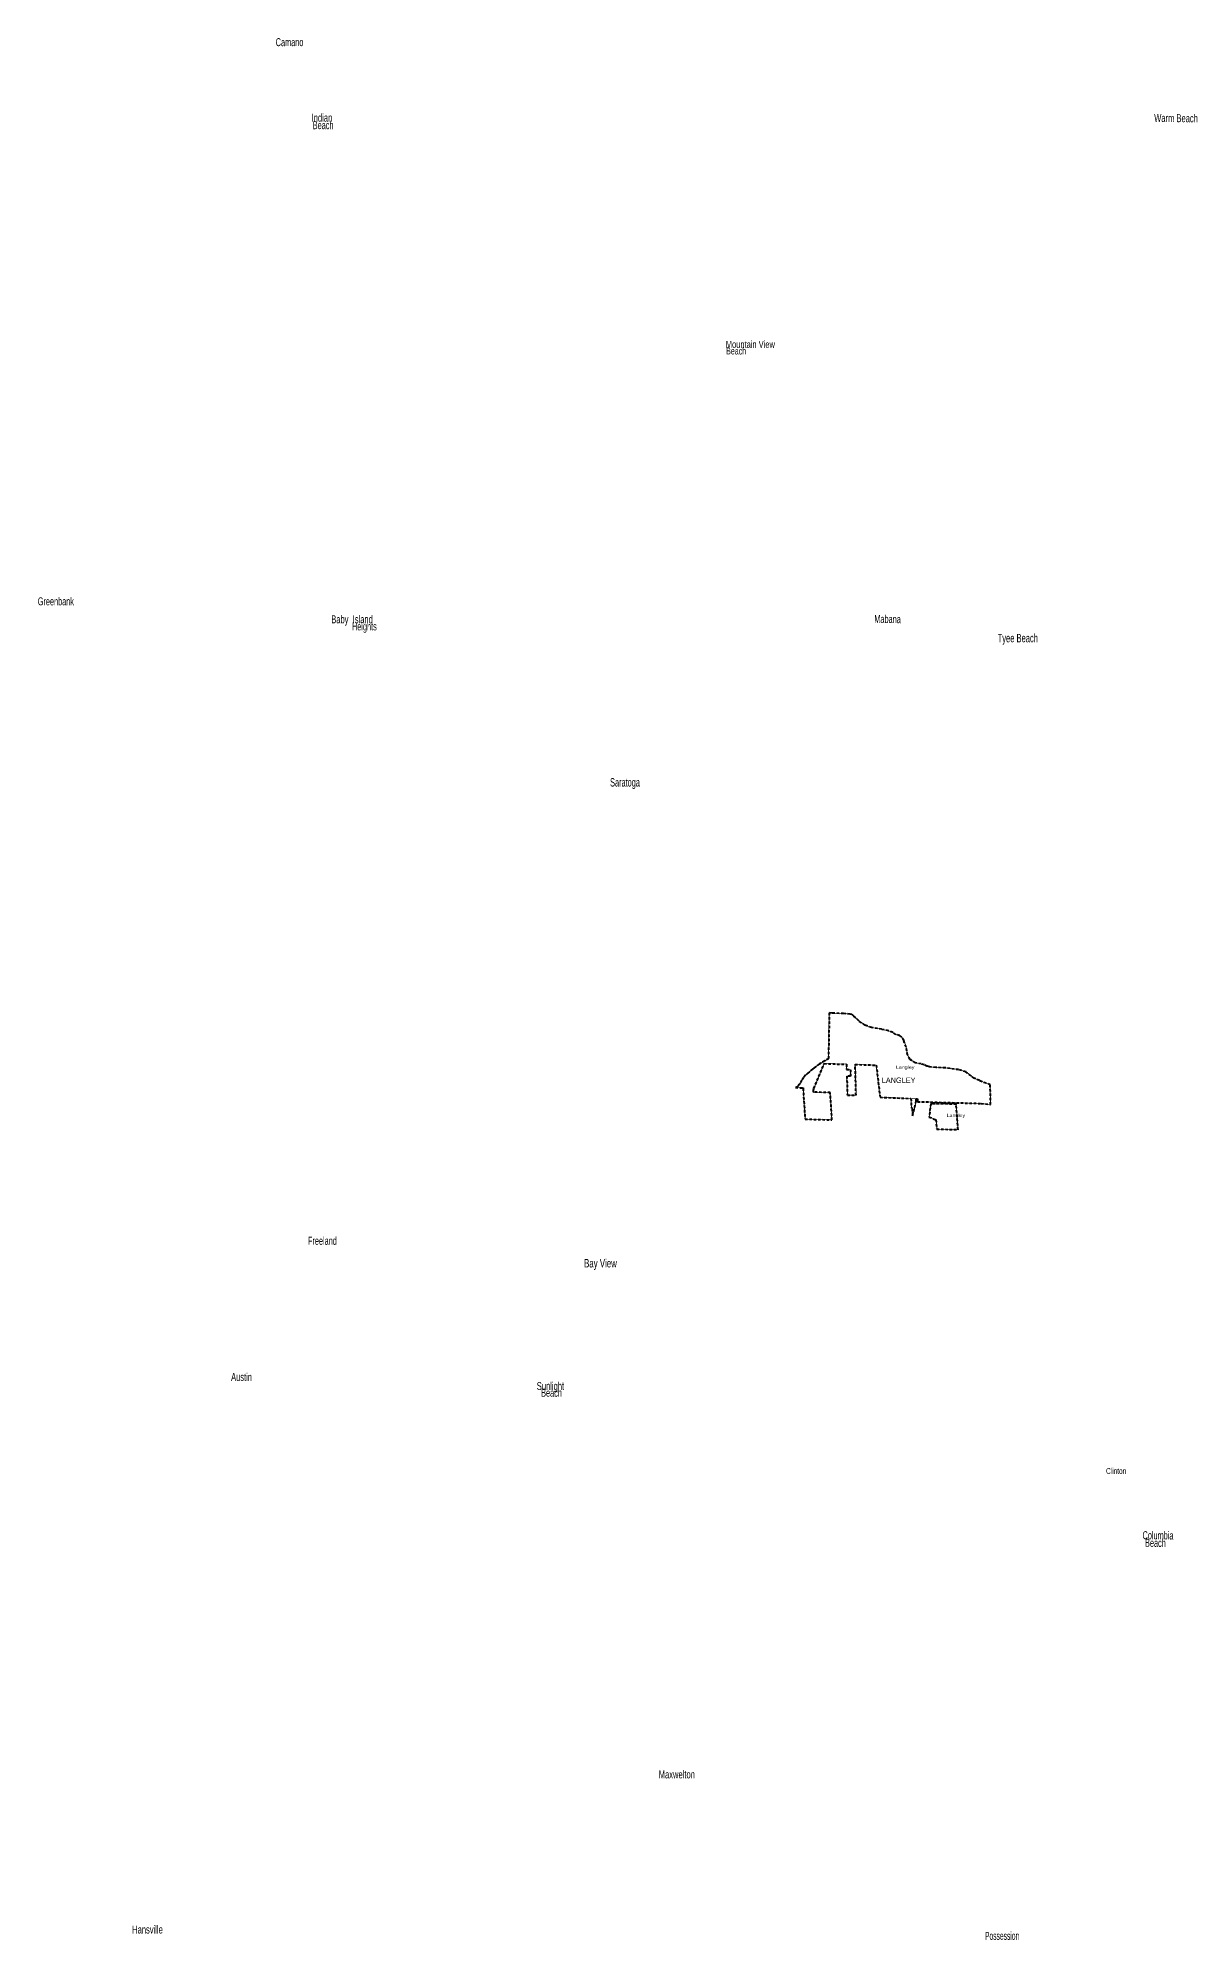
# Model space of a CAD drawing. Header units: feet. Extents: x -903180 to 1023491, y -707744 to 564635.
# Drawn here: x -389181 to -331401, y 155999 to 251091 of the extents above; entities that cross this region are included whole.
import ezdxf

# ---------------------------------------------------------------- set-up
doc = ezdxf.new("R2010")
doc.units = ezdxf.units.FT
doc.header["$LTSCALE"] = 80
doc.linetypes.add('SHORT_DASHED', pattern=[2.7, 1.5, -1.2])
doc.layers.add('13', color=7, linetype='SHORT_DASHED', lineweight=40)
doc.layers.add('58', color=7, linetype='Continuous', lineweight=13)
for name, color, linetype in [('14', 7, 'Continuous'), ('16', 7, 'Continuous'), ('36', 7, 'Continuous')]:
    doc.layers.add(name, color=color, linetype=linetype)

msp = doc.modelspace()

# ---------------------------------------------------------------- linework, layer by layer
at = {"layer": '13'}
for points in [[(-349494.04, 197000.19), (-349581.78, 198363.53), (-350404.76, 198388.77), (-350424.78, 198389.38), (-350424.31, 198410.38), (-350423.99, 198424.24), (-350419.65, 198458.38), (-350411.76, 198491.87), (-350397.78, 198573.81), (-349886.91, 199814.96), (-348770.97, 199778.8), (-348763.1, 199516.93), (-348572.81, 199511.05), (-348562.85, 199179.61), (-348753.03, 199181.94), (-348724.74, 198240.35), (-348290.8, 198231.19), (-348335.19, 199768.73), (-347281.43, 199738.52), (-347093.97, 198132.51), (-345551.29, 198071.24), (-345518.06, 197582.12), (-345487.93, 197581.14), (-345462.3, 197203.88), (-345406.45, 197413.32), (-345296.83, 197871.8), (-345291.5, 197939.25), (-345291.5, 198059.05), (-345215.12, 198055.38), (-345217.86, 197911.19), (-342039, 197821.95), (-341569.82, 197767.79), (-341581.87, 198755.27), (-342123, 198962.95), (-342385, 199083.95), (-342545, 199206.95), (-342810, 199398.95), (-343165, 199511.95), (-343829, 199597.95), (-344308, 199622.95), (-344620, 199647.95), (-344755, 199683.95), (-344887, 199755.95), (-345039, 199800.95), (-345313, 199848.95), (-345590, 200026.95), (-345712, 200251.95), (-345745, 200459.95), (-345785, 200648.95), (-345911, 200974.95), (-346024, 201149.95), (-346120, 201225.95), (-346300, 201272.95), (-346460, 201363.95), (-346668, 201459.95), (-347012, 201530.95), (-347517, 201614.95), (-347837, 201736.95), (-348155, 201952.95), (-348395, 202187.95), (-348503, 202272.95), (-348591, 202293.95), (-348917, 202312.95), (-349493, 202340.95), (-349629.04, 202350.54), (-349670.42, 200053.38), (-349819.65, 199972.62), (-349850.85, 199955.73), (-349859.65, 199950.58), (-350131.5, 199791.58), (-350403.91, 199591.31), (-350458.87, 199545.26), (-350703.13, 199342.04), (-350818.2, 199231.74), (-350921.1, 199110.01), (-351010.72, 198978.19), (-351086.07, 198837.72), (-351100.66, 198805.77), (-351130.92, 198762.06), (-351165.58, 198721.74), (-351204.26, 198685.27), (-351246.55, 198653.04), (-351291.97, 198625.4), (-351316.14, 198613.2), (-350959.52, 198597.9), (-350939.59, 198597.05), (-350938.23, 198576.02), (-350839.47, 197041.46)], [(-343194.75, 196511.84), (-343284.37, 197762.02), (-343285.81, 197782.09), (-344350.47, 197808.99), (-344556.47, 197810.23), (-344638.36, 197143.24), (-344296.78, 197001.03), (-344259.72, 196543.31)]]:
    msp.add_lwpolyline(points, close=True, dxfattribs=at)
at = {"layer": '58'}
for points in [[(-349494.04, 197000.19), (-349581.78, 198363.53), (-350404.76, 198388.77), (-350424.78, 198389.38), (-350424.31, 198410.38), (-350423.99, 198424.24), (-350419.65, 198458.38), (-350411.76, 198491.87), (-350397.78, 198573.81), (-349886.91, 199814.96), (-348770.97, 199778.8), (-348763.1, 199516.93), (-348572.81, 199511.05), (-348562.85, 199179.61), (-348753.03, 199181.94), (-348724.74, 198240.35), (-348290.8, 198231.19), (-348335.19, 199768.73), (-347281.43, 199738.52), (-347093.97, 198132.51), (-345215.12, 198055.38), (-345217.86, 197911.19), (-342039, 197821.95), (-341569.82, 197767.79), (-341581.87, 198755.27), (-342123, 198962.95), (-342385, 199083.95), (-342545, 199206.95), (-342810, 199398.95), (-343165, 199511.95), (-343829, 199597.95), (-344308, 199622.95), (-344620, 199647.95), (-344755, 199683.95), (-344887, 199755.95), (-345039, 199800.95), (-345313, 199848.95), (-345590, 200026.95), (-345712, 200251.95), (-345745, 200459.95), (-345785, 200648.95), (-345911, 200974.95), (-346024, 201149.95), (-346120, 201225.95), (-346300, 201272.95), (-346460, 201363.95), (-346668, 201459.95), (-347012, 201530.95), (-347517, 201614.95), (-347837, 201736.95), (-348155, 201952.95), (-348395, 202187.95), (-348503, 202272.95), (-348591, 202293.95), (-348917, 202312.95), (-349493, 202340.95), (-349629.04, 202350.54), (-349670.42, 200053.38), (-349819.65, 199972.62), (-349850.85, 199955.73), (-349859.65, 199950.58), (-350131.5, 199791.58), (-350403.91, 199591.31), (-350458.87, 199545.26), (-350703.13, 199342.04), (-350818.2, 199231.74), (-350921.1, 199110.01), (-351010.72, 198978.19), (-351086.07, 198837.72), (-351100.66, 198805.77), (-351130.92, 198762.06), (-351165.58, 198721.74), (-351204.26, 198685.27), (-351246.55, 198653.04), (-351291.97, 198625.4), (-351316.14, 198613.2), (-350959.52, 198597.9), (-350939.59, 198597.05), (-350938.23, 198576.02), (-350839.47, 197041.46)], [(-345487.93, 197581.14), (-345518.06, 197582.12), (-345551.29, 198071.24), (-345291.5, 198059.05), (-345291.5, 198059.05), (-345291.5, 197939.25), (-345296.83, 197871.8), (-345406.45, 197413.32), (-345462.3, 197203.88)], [(-343194.75, 196511.84), (-343284.37, 197762.02), (-343285.81, 197782.09), (-344350.47, 197808.99), (-344556.47, 197810.23), (-344638.36, 197143.24), (-344292.28, 197012.93), (-344259.72, 196543.31)]]:
    msp.add_lwpolyline(points, close=True, dxfattribs=at)

# ---------------------------------------------------------------- texts
at = {"layer": '14', "width": 0.8}
msp.add_text('LANGLEY', height=273.6, dxfattribs=at).set_placement((-347006.8, 198845.55))
at = {"layer": '16'}
for s, height, width, p in [('Camano', 400, 0.6, (-377300.75, 250684.99)), ('Indian', 400, 0.65, (-375503.31, 246907.73)), ('Beach', 400, 0.6, (-375451.21, 246534.35)), ('Mountain View', 350, 0.7, (-354799.41, 235601.66)), ('Beach', 350, 0.6, (-354781.53, 235269.8)), ('Greenbank', 400, 0.6, (-389196.76, 222726.29)), ('Baby  Island', 400, 0.65, (-374525.18, 221829.54)), ('Heights', 400, 0.6, (-373490.3, 221474.97)), ('Tyee Beach', 420, 0.65, (-341211.33, 220879.99)), ('Saratoga', 420, 0.6, (-360584.99, 213668.28)), ('Freeland', 400, 0.6, (-375688.97, 190756.08)), ('Bay View', 420, 0.7, (-361885.66, 189624)), ('Sunlight', 400, 0.65, (-364250, 183495.95)), ('Beach', 400, 0.6, (-364033, 183158.95)), ('Clinton', 300, 0.65, (-335795.28, 179295.51)), ('Maxwelton', 400, 0.65, (-358154, 164075.95)), ('Hansville', 400, 0.65, (-384475.9, 156321.07)), ('Possession', 400, 0.5, (-341844.1, 156004.56))]:
    msp.add_text(s, height=height, dxfattribs=dict(at, width=width)).set_placement(p)
for s, width, p in [('Warm Beach', 0.65, (-333390.13, 246897.66)), ('Mabana', 0.6, (-347380.45, 221849.47)), ('Austin', 0.7, (-379530.17, 183952.43)), ('Columbia', 0.6, (-333972.68, 176036.81)), ('Beach', 0.6, (-333847.66, 175659.84))]:
    msp.add_text(s, height=400, rotation=359.37, dxfattribs=dict(at, width=width)).set_placement(p)
at = {"layer": '36', "width": 1.25}
for p in [(-346296.45, 199557.19), (-343763.01, 197147.62)]:
    msp.add_text('Langley', height=157.5, dxfattribs=at).set_placement(p)

doc.saveas('drawing.dxf')
